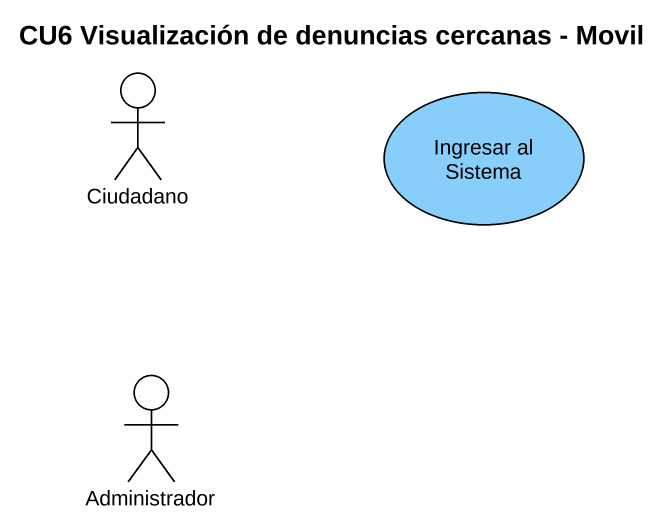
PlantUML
@startuml
title CU6 Visualización de denuncias cercanas - Movil
actor Ciudadano
usecase "Ingresar al Sistema" as Ingresar_al_Sistema #87CEFA
actor Administrador
@enduml
